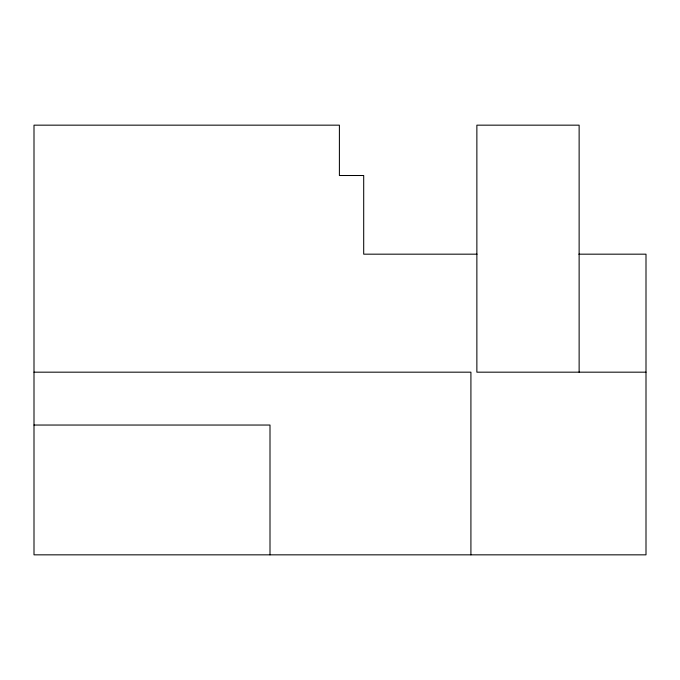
<?xml version="1.0" encoding="UTF-8"?>
<svg xmlns="http://www.w3.org/2000/svg" width="680" height="680" viewBox="0 0 680 680"><rect width="100%" height="100%" fill="white"/><g stroke="black" fill="none" stroke-linecap="round" stroke-linejoin="round"><path stroke-width="1.02" d="M477.02 254.175L363.698 254.175L363.698 175.508L339.397 175.508L339.397 125.162L34 125.162L34 554.837L646 554.837L646 254.175L578.867 254.175M34 372.173L470.917 372.173L470.917 554.837M646 372.173L476.867 372.173L476.867 125.162L579.13 125.162L579.13 372.173M34 425.043L270.002 425.043L270.002 554.837"/></g></svg>
